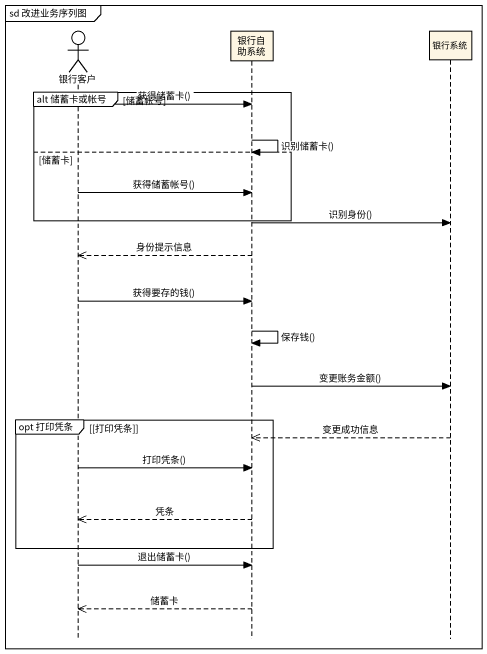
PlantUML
@startuml
mainframe sd 改进业务序列图
hide footbox
actor 银行客户
participant 银行自助系统
participant 银行系统

group alt 储蓄卡或帐号 [储蓄帐号]
  银行客户 -> 银行自助系统 : 获得储蓄卡()
  银行自助系统 -> 银行自助系统 : 识别储蓄卡()
else 储蓄卡
  银行客户 -> 银行自助系统 : 获得储蓄帐号()
end
银行自助系统 -> 银行系统 : 识别身份()
银行自助系统 -->> 银行客户 : 身份提示信息
银行客户 -> 银行自助系统 : 获得要存的钱()
银行自助系统 -> 银行自助系统 : 保存钱()
银行自助系统 -> 银行系统 : 变更账务金额()
group opt 打印凭条 [[打印凭条]]
  银行系统 -->> 银行自助系统 : 变更成功信息
  银行客户 -> 银行自助系统 : 打印凭条()
  银行自助系统 -->> 银行客户 : 凭条
end
银行客户 -> 银行自助系统 : 退出储蓄卡()
银行自助系统 -->> 银行客户 : 储蓄卡
@enduml
